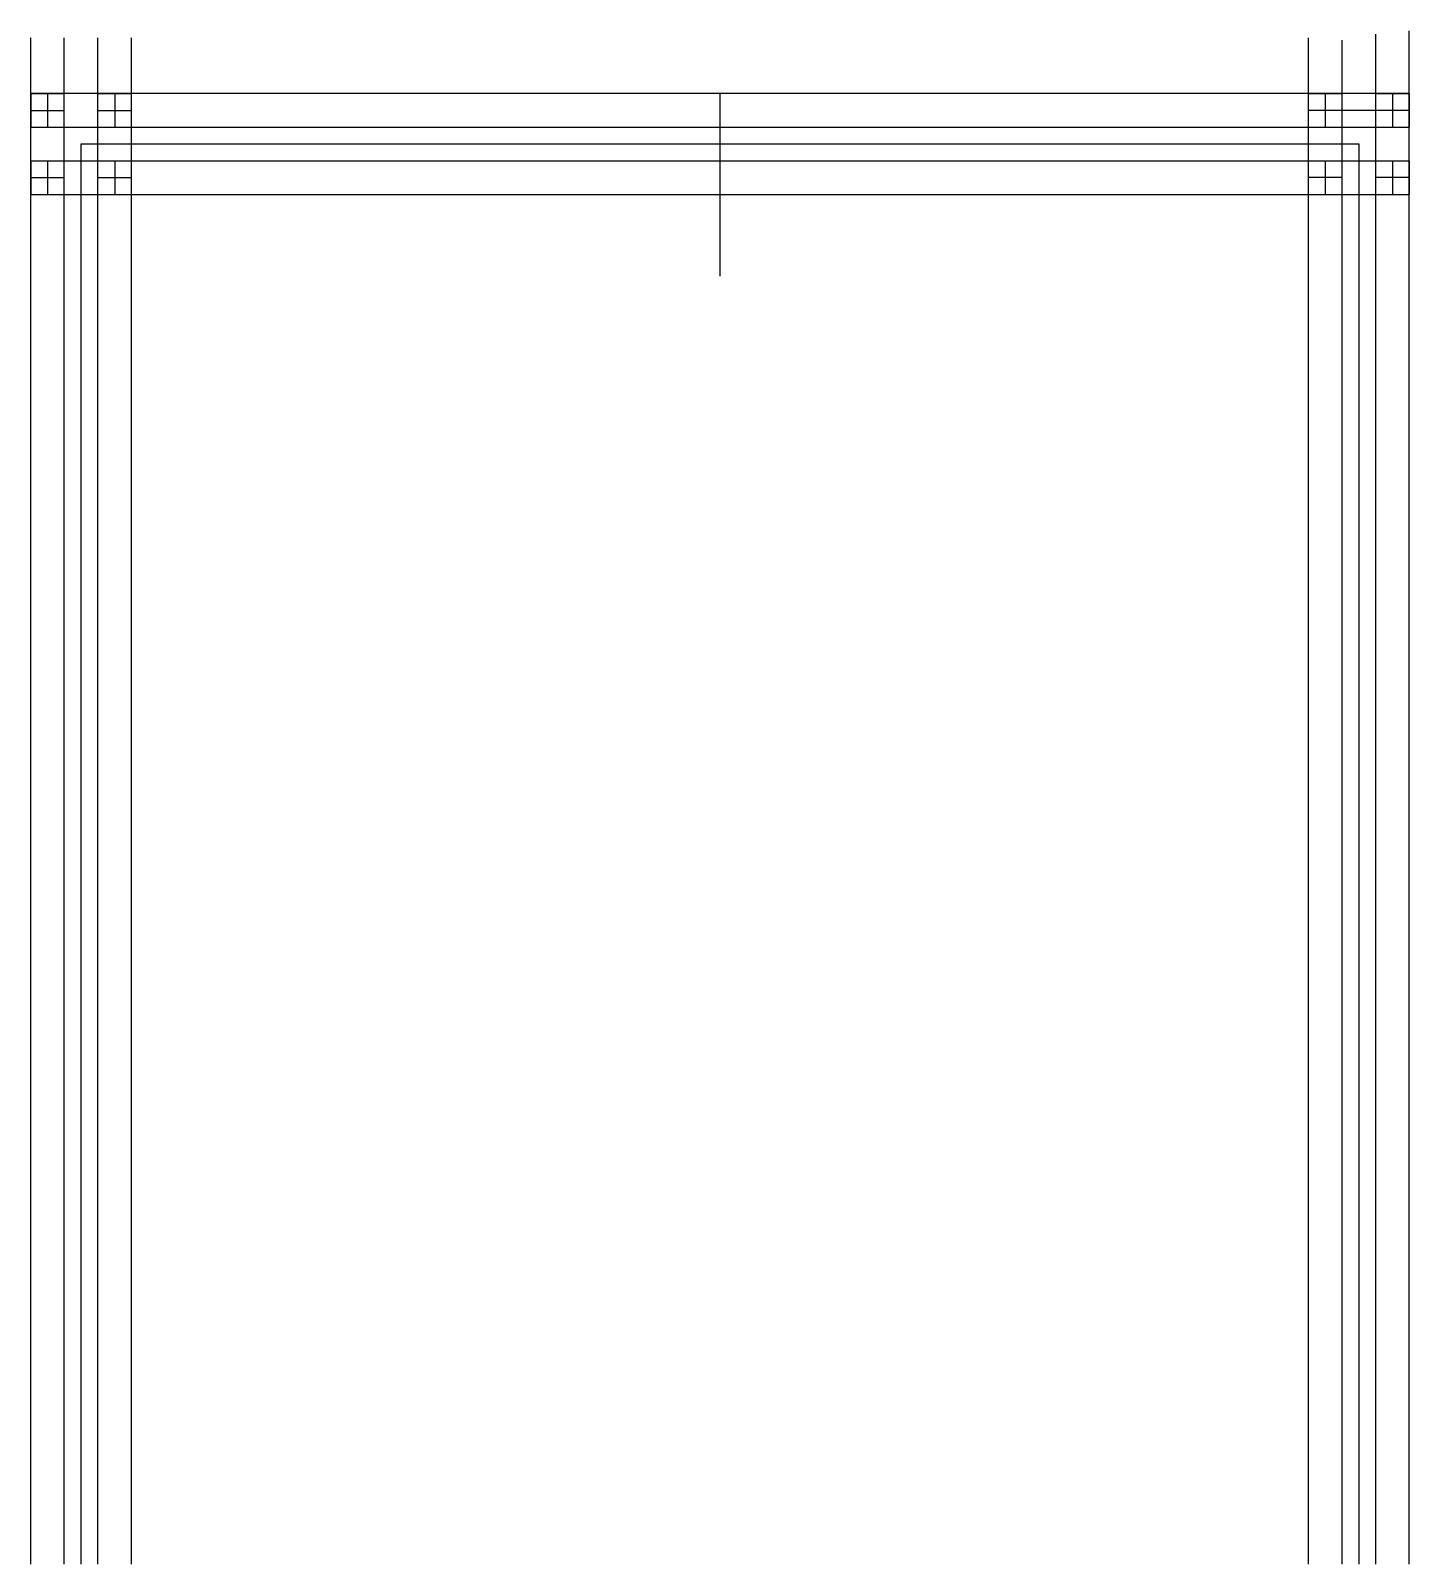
# Model space of a CAD drawing. Header units: millimetres. Extents: x -15418 to 43885, y -27590 to 23052.
# Drawn here: x 36709 to 37230, y -22335 to -21755 of the extents above; entities that cross this region are included whole.
import ezdxf

# ---------------------------------------------------------------- set-up
doc = ezdxf.new("R2010")
doc.units = ezdxf.units.MM
doc.header["$LTSCALE"] = 0.5
doc.layers.add('Layer2', color=2, linetype='Continuous')

msp = doc.modelspace()

# ---------------------------------------------------------------- linework, layer by layer
at = {"layer": 'Layer2', "transparency": 33554661}
for p, q in [((36709.2255, -22335.1136), (36709.2255, -21758.2019)), ((36721.9255, -22335.1136), (36721.9255, -21758.2019)), ((36734.6255, -22335.1136), (36734.6255, -21758.2019)), ((36747.3255, -22335.1136), (36747.3255, -21758.2019)), ((37192.1755, -22335.1136), (37192.1755, -21758.2019)), ((37204.8755, -22335.1136), (37204.8755, -21759.107)), ((37217.5755, -22335.1136), (37217.5755, -21756.8444)), ((37230.2755, -22335.1136), (37230.2755, -21755.4868)), ((37230.2505, -21779.2518), (36709.2505, -21779.2518)), ((36709.2505, -21779.2518), (36709.2505, -21791.9518)), ((36709.2505, -21779.2518), (36721.9255, -21779.2518)), ((36715.588, -21779.2518), (36715.588, -21791.9518)), ((36734.6255, -21779.2518), (36747.3255, -21779.2518)), ((36740.9755, -21779.2518), (36740.9755, -21791.9518)), ((36969.7505, -21779.2518), (36969.7505, -21848.2811)), ((37192.1755, -21779.2518), (37204.8755, -21779.2518)), ((37198.5255, -21779.2518), (37198.5255, -21791.9518)), ((37217.5755, -21779.2518), (37230.2505, -21779.2518)), ((37223.913, -21779.2518), (37223.913, -21791.9518)), ((37230.2505, -21779.2518), (37230.2505, -21791.9518)), ((36709.2505, -21785.6018), (36721.9255, -21785.6018)), ((36734.6255, -21785.6018), (36747.3255, -21785.6018)), ((37230.2505, -21785.6018), (37192.1755, -21785.6018)), ((36709.2505, -21791.9518), (37230.2505, -21791.9518)), ((36728.2755, -21798.3018), (37211.2255, -21798.3018)), ((36728.2755, -22335.1136), (36728.2755, -21798.3018)), ((37211.2255, -21798.3018), (37211.2255, -22335.1136)), ((36709.2505, -21804.6518), (37230.2505, -21804.6518)), ((36709.2505, -21804.6518), (36709.2505, -21817.3518)), ((36715.588, -21804.6518), (36715.588, -21817.3518)), ((36740.9755, -21804.6518), (36740.9755, -21817.3518)), ((37198.5255, -21804.6518), (37198.5255, -21817.3518)), ((37223.913, -21804.6518), (37223.913, -21817.3518)), ((37230.2505, -21804.6518), (37230.2505, -21817.3518)), ((36709.2505, -21811.0018), (36721.9255, -21811.0018)), ((36734.6255, -21811.0018), (36747.3255, -21811.0018)), ((37204.8755, -21811.0018), (37192.1755, -21811.0018)), ((37230.2505, -21811.0018), (37217.5755, -21811.0018)), ((36709.2505, -21817.3518), (37230.2505, -21817.3518))]:
    msp.add_line(p, q, dxfattribs=at)

doc.saveas('drawing.dxf')
